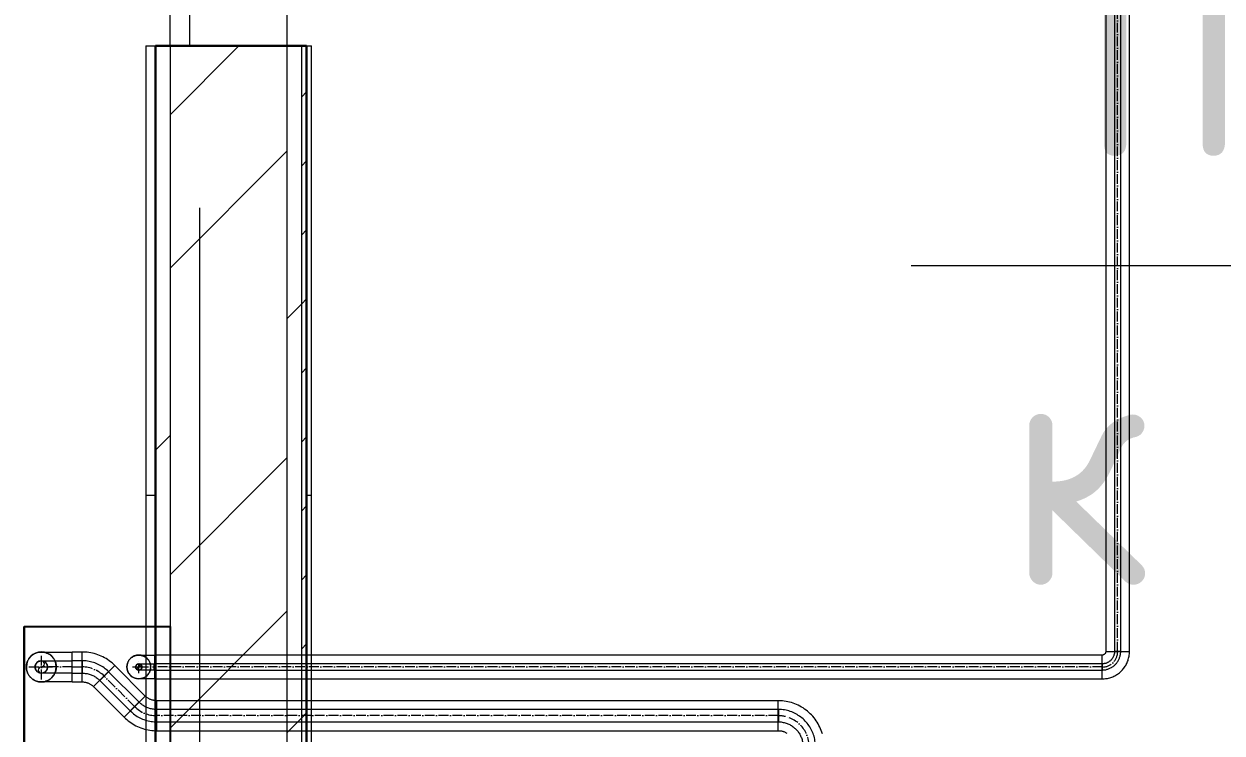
# Model space of a CAD drawing. Header units: millimetres. Extents: x -88595 to 880822, y -1054509 to -148035.
# Drawn here: x 178783 to 180012, y -273541 to -272814 of the extents above; entities that cross this region are included whole.
import ezdxf

# ---------------------------------------------------------------- set-up
doc = ezdxf.new("R2010")
doc.units = ezdxf.units.MM
for name, pattern in [('$0$ADSK_Осевая', [14, 10, -2, 0, -2]), ('$1$ADSK_Осевая', [14, 10, -2, 0, -2]), ('ADSK_Линия сетки', [25, 20, -2.5, 0, -2.5])]:
    doc.linetypes.add(name, pattern=pattern)
for name, color, linetype, lineweight in [('Аннотация', 7, 'Continuous', 20), ('Витраж', 7, 'Continuous', 9), ('Изоляция', 7, 'Continuous', 18), ('Оборудование', 7, 'Continuous', 18), ('Ограждение', 7, 'Continuous', 9), ('Оси', 7, 'Continuous', 9), ('Стены наружные', 7, 'Continuous', 18), ('Стены штриховка', 7, 'Continuous', 9), ('Трубопровод', 7, 'Continuous', 18), ('Трубопроводы', 7, 'Continuous', 18)]:
    doc.layers.add(name, color=color, linetype=linetype, lineweight=lineweight)
doc.layers.add('П4', color=1, linetype='Continuous')
doc.styles.add('$1$GOST Common', font='GOST_Common.ttf', dxfattribs={"width": 0.9, "height": 250})
pattern_1 = [(0, (215928.7, 665702.34), (0, 600), []), (90, (215928.7, 665702.34), (-600, 4e-14), [])]

# ---------------------------------------------------------------- blocks, each defined once
blk = doc.blocks.new('$0$ADSK_МедьПайка_Отвод-гнутая труба - Отвод _гнутая труба_-3260024-В_Координация_1 этаж ОВ3')
at = {"layer": 'Трубопроводы', "color": 134, "true_color": 0x00a6a6}
for p, q in [((-16459.6, 18290.6), (-16459.6, 18284.2)), ((-16459.6, 18284.2), (-16459.6, 18277.9))]:
    blk.add_line(p, q, dxfattribs=at)
at = {"layer": 'Трубопроводы', "color": 134, "true_color": 0x00a6a6, "flags": 128}
for points in [[(-16459.6, 18290.6), (-16458.3, 18290.6), (-16457.1, 18290.6), (-16455.8, 18290.6), (-16454.5, 18290.6), (-16453.3, 18290.6), (-16452.1, 18290.6), (-16450.8, 18290.6), (-16449.6, 18290.6), (-16448.4, 18290.6), (-16447.2, 18290.6), (-16446.1, 18290.6), (-16444.9, 18290.6), (-16443.8, 18290.6), (-16442.7, 18290.6), (-16441.7, 18290.6), (-16440.6, 18290.6), (-16439.6, 18290.6), (-16438.7, 18290.6), (-16437.7, 18290.6), (-16436.8, 18290.6), (-16436, 18290.6), (-16435.1, 18290.6), (-16434.3, 18290.6), (-16433.6, 18290.6), (-16432.9, 18290.6), (-16432.2, 18290.6), (-16431.6, 18290.6), (-16431, 18290.6), (-16430.5, 18290.6), (-16430, 18290.6), (-16429.6, 18290.6), (-16429.2, 18290.6), (-16428.8, 18290.6), (-16428.6, 18290.6), (-16428.3, 18290.6), (-16428.1, 18290.6), (-16428, 18290.6), (-16427.9, 18290.6), (-16427.9, 18290.6)], [(-16434.2, 18284.2), (-16434.2, 18284.5), (-16434.2, 18284.7), (-16434.2, 18285), (-16434.1, 18285.2), (-16434.1, 18285.5), (-16434, 18285.7), (-16434, 18286), (-16433.9, 18286.2), (-16433.8, 18286.5), (-16433.7, 18286.7), (-16433.6, 18286.9), (-16433.5, 18287.2), (-16433.4, 18287.4), (-16433.2, 18287.6), (-16433.1, 18287.8), (-16432.9, 18288), (-16432.8, 18288.2), (-16432.6, 18288.4), (-16432.5, 18288.6), (-16432.3, 18288.8), (-16432.1, 18289), (-16431.9, 18289.1), (-16431.7, 18289.3), (-16431.5, 18289.4), (-16431.3, 18289.6), (-16431.1, 18289.7), (-16430.8, 18289.8), (-16430.6, 18289.9), (-16430.4, 18290.1), (-16430.2, 18290.2), (-16429.9, 18290.2), (-16429.7, 18290.3), (-16429.4, 18290.4), (-16429.2, 18290.4), (-16428.9, 18290.5), (-16428.7, 18290.5), (-16428.4, 18290.6), (-16428.2, 18290.6), (-16427.9, 18290.6), (-16427.9, 18290.6)], [(-16427.9, 18290.6), (-16427.6, 18290.6), (-16427.3, 18290.6), (-16427.1, 18290.5), (-16426.8, 18290.5), (-16426.6, 18290.5), (-16426.3, 18290.4), (-16426.1, 18290.3), (-16425.9, 18290.3), (-16425.6, 18290.2), (-16425.4, 18290.1), (-16425.1, 18290), (-16424.9, 18289.9), (-16424.7, 18289.7), (-16424.5, 18289.6), (-16424.3, 18289.5), (-16424.1, 18289.3), (-16423.9, 18289.2), (-16423.7, 18289), (-16423.5, 18288.8), (-16423.3, 18288.7), (-16423.1, 18288.5), (-16423, 18288.3), (-16422.8, 18288.1), (-16422.6, 18287.9), (-16422.5, 18287.7), (-16422.4, 18287.4), (-16422.3, 18287.2), (-16422.1, 18287), (-16422, 18286.8), (-16421.9, 18286.5), (-16421.8, 18286.3), (-16421.8, 18286.1), (-16421.7, 18285.8), (-16421.6, 18285.6), (-16421.6, 18285.3), (-16421.6, 18285.1), (-16421.5, 18284.8), (-16421.5, 18284.6), (-16421.5, 18284.3), (-16421.5, 18284.2)], [(-16427.9, 18277.9), (-16427.9, 18277.9), (-16428, 18277.9), (-16428.1, 18277.9), (-16428.3, 18277.9), (-16428.5, 18277.9), (-16428.8, 18277.9), (-16429.1, 18277.9), (-16429.5, 18277.9), (-16429.9, 18277.9), (-16430.4, 18277.9), (-16430.9, 18277.9), (-16431.4, 18277.9), (-16432, 18277.9), (-16432.7, 18277.9), (-16433.4, 18277.9), (-16434.1, 18277.9), (-16434.9, 18277.9), (-16435.7, 18277.9), (-16436.6, 18277.9), (-16437.5, 18277.9), (-16438.4, 18277.9), (-16439.4, 18277.9), (-16440.4, 18277.9), (-16441.4, 18277.9), (-16442.4, 18277.9), (-16443.5, 18277.9), (-16444.6, 18277.9), (-16445.8, 18277.9), (-16446.9, 18277.9), (-16448.1, 18277.9), (-16449.3, 18277.9), (-16450.5, 18277.9), (-16451.7, 18277.9), (-16453, 18277.9), (-16454.2, 18277.9), (-16455.5, 18277.9), (-16456.7, 18277.9), (-16458, 18277.9), (-16459.3, 18277.9), (-16459.6, 18277.9)], [(-16427.9, 18277.9), (-16428.1, 18277.9), (-16428.4, 18277.9), (-16428.6, 18277.9), (-16428.9, 18278), (-16429.1, 18278), (-16429.4, 18278.1), (-16429.6, 18278.1), (-16429.8, 18278.2), (-16430.1, 18278.3), (-16430.3, 18278.4), (-16430.6, 18278.5), (-16430.8, 18278.6), (-16431, 18278.7), (-16431.2, 18278.9), (-16431.4, 18279), (-16431.6, 18279.1), (-16431.8, 18279.3), (-16432, 18279.5), (-16432.2, 18279.6), (-16432.4, 18279.8), (-16432.6, 18280), (-16432.7, 18280.2), (-16432.9, 18280.4), (-16433.1, 18280.6), (-16433.2, 18280.8), (-16433.3, 18281), (-16433.5, 18281.2), (-16433.6, 18281.5), (-16433.7, 18281.7), (-16433.8, 18281.9), (-16433.9, 18282.2), (-16433.9, 18282.4), (-16434, 18282.7), (-16434.1, 18282.9), (-16434.1, 18283.2), (-16434.1, 18283.4), (-16434.2, 18283.7), (-16434.2, 18283.9), (-16434.2, 18284.2), (-16434.2, 18284.2)], [(-16421.5, 18284.2), (-16421.5, 18284), (-16421.5, 18283.7), (-16421.5, 18283.5), (-16421.6, 18283.2), (-16421.6, 18283), (-16421.7, 18282.7), (-16421.7, 18282.5), (-16421.8, 18282.2), (-16421.9, 18282), (-16422, 18281.8), (-16422.1, 18281.5), (-16422.2, 18281.3), (-16422.3, 18281.1), (-16422.5, 18280.9), (-16422.6, 18280.6), (-16422.8, 18280.4), (-16422.9, 18280.2), (-16423.1, 18280), (-16423.2, 18279.9), (-16423.4, 18279.7), (-16423.6, 18279.5), (-16423.8, 18279.3), (-16424, 18279.2), (-16424.2, 18279), (-16424.4, 18278.9), (-16424.6, 18278.8), (-16424.9, 18278.6), (-16425.1, 18278.5), (-16425.3, 18278.4), (-16425.5, 18278.3), (-16425.8, 18278.2), (-16426, 18278.1), (-16426.3, 18278.1), (-16426.5, 18278), (-16426.8, 18278), (-16427, 18277.9), (-16427.3, 18277.9), (-16427.5, 18277.9), (-16427.8, 18277.9), (-16427.9, 18277.9)]]:
    blk.add_lwpolyline(points, dxfattribs=at)
at = {"layer": 'Трубопроводы', "color": 134, "true_color": 0x00a6a6}
for start, end in [(0, 180), (180, 0)]:
    blk.add_arc((-16427.9, 18284.2), 6.35, start, end, dxfattribs=at)
blk = doc.blocks.new('$0$ADSK_МедьПайка_Отвод-гнутая труба - Отвод _гнутая труба_-V38-В_Координация_1 этаж ОВ3')
at = {"layer": 'Трубопроводы', "color": 190, "true_color": 0x8000ff}
for p, q in [((3.2, 15.9), (-3.2, 15.9)), ((3.2, 15.9), (-3.2, 15.9)), ((-15.9, 3.2), (-15.9, -3.2)), ((-15.9, 3.2), (-15.9, -3.2))]:
    blk.add_line(p, q, dxfattribs=at)
at = {"layer": 'Трубопроводы', "color": 190, "true_color": 0x8000ff, "flags": 128}
for points in [[(-15.9, -3.2), (-15.1, -3.2), (-14.4, -3.1), (-13.6, -3), (-12.8, -2.9), (-12.1, -2.8), (-11.3, -2.6), (-10.6, -2.4), (-9.9, -2.2), (-9.2, -2), (-8.5, -1.7), (-7.8, -1.4), (-7.1, -1), (-6.4, -0.7), (-5.8, -0.3), (-5.1, 0.2), (-4.5, 0.6), (-3.9, 1.1), (-3.3, 1.6), (-2.8, 2.1), (-2.2, 2.6), (-1.7, 3.2), (-1.2, 3.7), (-0.7, 4.3), (-0.3, 4.9), (0.2, 5.6), (0.6, 6.2), (0.9, 6.9), (1.3, 7.6), (1.6, 8.3), (1.9, 9), (2.1, 9.7), (2.4, 10.4), (2.6, 11.1), (2.8, 11.9), (2.9, 12.6), (3, 13.4), (3.1, 14.1), (3.2, 14.9), (3.2, 15.7), (3.2, 15.9)], [(-3.2, 15.9), (-3.2, 15.4), (-3.2, 14.9), (-3.3, 14.4), (-3.3, 13.9), (-3.4, 13.4), (-3.5, 12.9), (-3.7, 12.4), (-3.8, 11.9), (-4, 11.4), (-4.2, 10.9), (-4.4, 10.5), (-4.6, 10), (-4.9, 9.6), (-5.1, 9.1), (-5.4, 8.7), (-5.7, 8.3), (-6, 7.9), (-6.3, 7.5), (-6.7, 7.1), (-7, 6.8), (-7.4, 6.4), (-7.8, 6.1), (-8.2, 5.8), (-8.6, 5.5), (-9, 5.2), (-9.4, 4.9), (-9.9, 4.7), (-10.3, 4.4), (-10.8, 4.2), (-11.3, 4), (-11.8, 3.9), (-12.2, 3.7), (-12.7, 3.6), (-13.2, 3.5), (-13.7, 3.4), (-14.2, 3.3), (-14.7, 3.2), (-15.2, 3.2), (-15.7, 3.2), (-15.9, 3.2)]]:
    blk.add_lwpolyline(points, dxfattribs=at)
blk = doc.blocks.new('$0$ADSK_МедьПайка_Отвод-гнутая труба - Отвод _гнутая труба_-3264726-В_Координация_1 этаж ОВ3')
at = {"layer": 'Трубопроводы', "color": 134, "true_color": 0x00a6a6}
for p, q in [((13.8, 4.8), (4.8, 13.8)), ((13.8, 4.8), (4.8, 13.8)), ((-13.2, 6.3), (-13.2, -6.4)), ((-13.2, 6.3), (-13.2, -6.4))]:
    blk.add_line(p, q, dxfattribs=at)
at = {"layer": 'Трубопроводы', "color": 134, "true_color": 0x00a6a6, "flags": 128}
for points in [[(4.8, 13.8), (4.1, 13.1), (3.3, 12.4), (2.5, 11.8), (1.7, 11.2), (0.9, 10.6), (0, 10), (-0.9, 9.5), (-1.8, 9.1), (-2.7, 8.6), (-3.6, 8.2), (-4.6, 7.9), (-5.5, 7.5), (-6.5, 7.2), (-7.5, 7), (-8.5, 6.8), (-9.5, 6.6), (-10.5, 6.5), (-11.5, 6.4), (-12.5, 6.4), (-13.2, 6.3)], [(-13.2, -6.4), (-11.6, -6.3), (-10.1, -6.2), (-8.6, -6.1), (-7.1, -5.9), (-5.6, -5.6), (-4.1, -5.3), (-2.6, -4.9), (-1.2, -4.4), (0.3, -3.9), (1.7, -3.3), (3.1, -2.7), (4.4, -2), (5.8, -1.3), (7.1, -0.5), (8.4, 0.3), (9.6, 1.2), (10.8, 2.1), (12, 3.1), (13.1, 4.1), (13.8, 4.8)]]:
    blk.add_lwpolyline(points, dxfattribs=at)
blk = doc.blocks.new('$0$ADSK_МедьПайка_Отвод-гнутая труба - Отвод _гнутая труба_-V36-В_Координация_1 этаж ОВ3')
at = {"layer": 'Трубопроводы', "color": 134, "true_color": 0x00a6a6}
for p, q in [((6.3, 31.7), (-6.4, 31.7)), ((6.3, 31.7), (-6.4, 31.7)), ((-31.8, 6.3), (-31.8, -6.4)), ((-31.8, 6.3), (-31.8, -6.4))]:
    blk.add_line(p, q, dxfattribs=at)
at = {"layer": 'Трубопроводы', "color": 134, "true_color": 0x00a6a6, "flags": 128}
for points in [[(-31.8, -6.4), (-30.2, -6.3), (-28.7, -6.2), (-27.2, -6.1), (-25.7, -5.9), (-24.2, -5.6), (-22.7, -5.3), (-21.2, -4.9), (-19.8, -4.4), (-18.3, -3.9), (-16.9, -3.3), (-15.5, -2.7), (-14.2, -2), (-12.8, -1.3), (-11.5, -0.5), (-10.2, 0.3), (-9, 1.2), (-7.8, 2.1), (-6.6, 3.1), (-5.5, 4.1), (-4.4, 5.2), (-3.4, 6.3), (-2.4, 7.5), (-1.4, 8.7), (-0.5, 9.9), (0.3, 11.2), (1.1, 12.5), (1.9, 13.8), (2.5, 15.2), (3.2, 16.5), (3.8, 17.9), (4.3, 19.4), (4.8, 20.8), (5.2, 22.3), (5.5, 23.8), (5.8, 25.3), (6, 26.8), (6.2, 28.3), (6.3, 29.8), (6.3, 31.3), (6.3, 31.7)], [(-6.4, 31.7), (-6.4, 30.7), (-6.4, 29.7), (-6.5, 28.7), (-6.7, 27.7), (-6.9, 26.7), (-7.1, 25.7), (-7.3, 24.7), (-7.6, 23.8), (-8, 22.8), (-8.4, 21.9), (-8.8, 20.9), (-9.2, 20), (-9.7, 19.1), (-10.2, 18.3), (-10.8, 17.4), (-11.4, 16.6), (-12, 15.8), (-12.7, 15), (-13.3, 14.3), (-14.1, 13.5), (-14.8, 12.8), (-15.6, 12.2), (-16.4, 11.5), (-17.2, 10.9), (-18, 10.4), (-18.9, 9.8), (-19.8, 9.3), (-20.7, 8.9), (-21.6, 8.5), (-22.5, 8.1), (-23.5, 7.7), (-24.5, 7.4), (-25.4, 7.1), (-26.4, 6.9), (-27.4, 6.7), (-28.4, 6.6), (-29.4, 6.5), (-30.5, 6.4), (-31.5, 6.4), (-31.8, 6.3)]]:
    blk.add_lwpolyline(points, dxfattribs=at)
blk = doc.blocks.new('$0$ADSK_Аннотация_Текст_сВыноской - Текст с выноской-3260329-В_Координация_1 этаж ОВ3')
at = {"layer": 'Аннотация'}
blk.add_line((-6, 0), (6, 0), dxfattribs=at)
blk = doc.blocks.new('$0$ADSK_МедьПайка_Отвод-гнутая труба - Отвод _гнутая труба_-V47-В_Координация_1 этаж ОВ3')
at = {"layer": 'Трубопроводы', "color": 190, "true_color": 0x8000ff}
for p, q in [((-880, -10402.2), (-882.2, -10400)), ((-877.7, -10404.5), (-880, -10402.2))]:
    blk.add_line(p, q, dxfattribs=at)
at = {"layer": 'Трубопроводы', "color": 190, "true_color": 0x8000ff, "flags": 128}
for points in [[(-893.5, -10411.2), (-893.5, -10411.2), (-893.4, -10411.2), (-893.4, -10411.1), (-893.3, -10411.1), (-893.2, -10411), (-893.1, -10410.9), (-893, -10410.8), (-892.9, -10410.6), (-892.7, -10410.5), (-892.6, -10410.3), (-892.4, -10410.1), (-892.2, -10409.9), (-892, -10409.7), (-891.7, -10409.5), (-891.5, -10409.3), (-891.2, -10409), (-891, -10408.7), (-890.7, -10408.4), (-890.4, -10408.1), (-890.1, -10407.8), (-889.7, -10407.5), (-889.4, -10407.1), (-889, -10406.8), (-888.7, -10406.4), (-888.3, -10406.1), (-887.9, -10405.7), (-887.5, -10405.3), (-887.1, -10404.9), (-886.7, -10404.5), (-886.3, -10404.1), (-885.9, -10403.6), (-885.5, -10403.2), (-885, -10402.8), (-884.6, -10402.3), (-884.1, -10401.9), (-883.7, -10401.5), (-883.3, -10401), (-882.8, -10400.6), (-882.4, -10400.1), (-882.2, -10400)], [(-877.7, -10404.5), (-878.2, -10404.9), (-878.6, -10405.4), (-879.1, -10405.8), (-879.5, -10406.3), (-880, -10406.7), (-880.4, -10407.1), (-880.8, -10407.6), (-881.3, -10408), (-881.7, -10408.4), (-882.1, -10408.9), (-882.5, -10409.3), (-882.9, -10409.7), (-883.3, -10410.1), (-883.7, -10410.4), (-884.1, -10410.8), (-884.5, -10411.2), (-884.8, -10411.5), (-885.1, -10411.9), (-885.5, -10412.2), (-885.8, -10412.5), (-886.1, -10412.8), (-886.4, -10413.1), (-886.7, -10413.4), (-886.9, -10413.7), (-887.2, -10413.9), (-887.4, -10414.2), (-887.6, -10414.4), (-887.9, -10414.6), (-888, -10414.8), (-888.2, -10414.9), (-888.4, -10415.1), (-888.5, -10415.2), (-888.6, -10415.4), (-888.7, -10415.5), (-888.8, -10415.5), (-888.9, -10415.6), (-888.9, -10415.7), (-889, -10415.7), (-889, -10415.7)], [(-893.5, -10415.7), (-893.6, -10415.6), (-893.6, -10415.5), (-893.7, -10415.4), (-893.8, -10415.3), (-893.9, -10415.2), (-893.9, -10415.1), (-894, -10415), (-894.1, -10414.9), (-894.1, -10414.8), (-894.2, -10414.7), (-894.2, -10414.5), (-894.2, -10414.4), (-894.3, -10414.3), (-894.3, -10414.2), (-894.3, -10414), (-894.4, -10413.9), (-894.4, -10413.8), (-894.4, -10413.7), (-894.4, -10413.5), (-894.4, -10413.4), (-894.4, -10413.3), (-894.4, -10413.2), (-894.4, -10413), (-894.3, -10412.9), (-894.3, -10412.8), (-894.3, -10412.7), (-894.3, -10412.5), (-894.2, -10412.4), (-894.2, -10412.3), (-894.1, -10412.2), (-894.1, -10412.1), (-894, -10412), (-893.9, -10411.8), (-893.9, -10411.7), (-893.8, -10411.6), (-893.7, -10411.5), (-893.7, -10411.4), (-893.6, -10411.3), (-893.5, -10411.2), (-893.5, -10411.2)], [(-893.5, -10411.2), (-893.4, -10411.1), (-893.3, -10411), (-893.2, -10411), (-893.1, -10410.9), (-893, -10410.8), (-892.9, -10410.7), (-892.8, -10410.7), (-892.6, -10410.6), (-892.5, -10410.6), (-892.4, -10410.5), (-892.3, -10410.5), (-892.2, -10410.4), (-892, -10410.4), (-891.9, -10410.4), (-891.8, -10410.3), (-891.7, -10410.3), (-891.6, -10410.3), (-891.4, -10410.3), (-891.3, -10410.3), (-891.2, -10410.3), (-891, -10410.3), (-890.9, -10410.3), (-890.8, -10410.3), (-890.7, -10410.3), (-890.5, -10410.4), (-890.4, -10410.4), (-890.3, -10410.4), (-890.2, -10410.5), (-890.1, -10410.5), (-889.9, -10410.6), (-889.8, -10410.6), (-889.7, -10410.7), (-889.6, -10410.7), (-889.5, -10410.8), (-889.4, -10410.9), (-889.3, -10410.9), (-889.2, -10411), (-889.1, -10411.1), (-889, -10411.2), (-889, -10411.2)], [(-889, -10415.7), (-889.1, -10415.8), (-889.2, -10415.9), (-889.3, -10416), (-889.4, -10416), (-889.5, -10416.1), (-889.6, -10416.2), (-889.7, -10416.2), (-889.8, -10416.3), (-889.9, -10416.4), (-890, -10416.4), (-890.1, -10416.4), (-890.3, -10416.5), (-890.4, -10416.5), (-890.5, -10416.6), (-890.6, -10416.6), (-890.8, -10416.6), (-890.9, -10416.6), (-891, -10416.6), (-891.1, -10416.6), (-891.3, -10416.6), (-891.4, -10416.6), (-891.5, -10416.6), (-891.6, -10416.6), (-891.8, -10416.6), (-891.9, -10416.6), (-892, -10416.5), (-892.1, -10416.5), (-892.3, -10416.5), (-892.4, -10416.4), (-892.5, -10416.4), (-892.6, -10416.3), (-892.7, -10416.3), (-892.8, -10416.2), (-892.9, -10416.1), (-893, -10416.1), (-893.2, -10416), (-893.2, -10415.9), (-893.3, -10415.8), (-893.4, -10415.7), (-893.5, -10415.7)], [(-889, -10411.2), (-888.9, -10411.3), (-888.8, -10411.4), (-888.7, -10411.5), (-888.6, -10411.6), (-888.6, -10411.7), (-888.5, -10411.8), (-888.4, -10411.9), (-888.4, -10412), (-888.3, -10412.2), (-888.3, -10412.3), (-888.2, -10412.4), (-888.2, -10412.5), (-888.2, -10412.6), (-888.1, -10412.8), (-888.1, -10412.9), (-888.1, -10413), (-888.1, -10413.1), (-888, -10413.3), (-888, -10413.4), (-888, -10413.5), (-888, -10413.6), (-888.1, -10413.8), (-888.1, -10413.9), (-888.1, -10414), (-888.1, -10414.1), (-888.1, -10414.3), (-888.2, -10414.4), (-888.2, -10414.5), (-888.3, -10414.6), (-888.3, -10414.7), (-888.4, -10414.9), (-888.4, -10415), (-888.5, -10415.1), (-888.6, -10415.2), (-888.6, -10415.3), (-888.7, -10415.4), (-888.8, -10415.5), (-888.9, -10415.6), (-888.9, -10415.7), (-889, -10415.7)]]:
    blk.add_lwpolyline(points, dxfattribs=at)
at = {"layer": 'Трубопроводы', "color": 190, "true_color": 0x8000ff}
for start, end in [(45, 225), (225, 45)]:
    blk.add_arc((-891.2, -10413.5), 3.17, start, end, dxfattribs=at)
blk = doc.blocks.new('1 этаж')
at = {"layer": 'Ограждение'}
h = blk.add_hatch(dxfattribs=at)
h.set_pattern_fill('FP_25', color=256, style=0, pattern_type=2)
h.set_pattern_definition(pattern_1)
h.paths.add_polyline_path([(215047.7, 654272.6), (215047.7, 655477.6), (215037.7, 655477.6), (215037.7, 654282.6)])
h = blk.add_hatch(dxfattribs=at)
h.set_pattern_fill('FP_26', color=256, style=0, pattern_type=2)
h.set_pattern_definition(pattern_1)
h.paths.add_polyline_path([(215202.7, 654277.6), (215207.7, 654282.6), (215207.7, 655477.6), (215202.7, 655477.6), (215202.7, 654580.8)])
at = {"layer": 'Витраж', "lineweight": 18, "extrusion": (0, 0, -1)}
for p, q in [((215082.7, 655527.6), (215082.7, 655477.6)), ((215182.7, 655477.6), (215182.7, 655527.6)), ((215082.7, 655477.6), (215182.7, 655477.6))]:
    blk.add_line(p, q, dxfattribs=at)
at = {"layer": 'Ограждение'}
for p, q in [((215037.7, 655477.6), (215047.7, 655477.6)), ((215037.7, 655477.6), (215037.7, 654282.6)), ((215202.7, 655477.6), (215207.7, 655477.6)), ((215207.7, 654282.6), (215207.7, 655477.6))]:
    blk.add_line(p, q, dxfattribs=at)
at = {"layer": 'Оси', "linetype": 'ADSK_Линия сетки', "ltscale": 100}
blk.add_line((215092.7, 697813.2), (215092.7, 631836.5), dxfattribs=at)
at = {"layer": 'Стены наружные'}
blk.add_line((215062.7, 655477.6), (215062.7, 659077.6), dxfattribs=at)
at = {"layer": 'Стены наружные', "lineweight": 30}
for p, q in [((215202.7, 655477.6), (215047.7, 655477.6)), ((215047.7, 655477.6), (215047.7, 654272.6)), ((215202.7, 654277.6), (215202.7, 655477.6))]:
    blk.add_line(p, q, dxfattribs=at)
at = {"layer": 'Стены наружные', "linetype": 'Continuous', "lineweight": 9}
for p, q in [((215062.7, 655407.1), (215133.2, 655477.6)), ((215197.7, 655425.4), (215202.7, 655430.4)), ((215062.7, 655249.9), (215182.7, 655369.9)), ((215197.7, 655354.7), (215202.7, 655359.7)), ((215197.7, 655284), (215202.7, 655289)), ((215197.7, 655213.3), (215202.7, 655218.3)), ((215182.7, 655198.3), (215197.7, 655213.3)), ((215197.7, 655142.6), (215202.7, 655147.6)), ((215047.7, 655063.3), (215062.7, 655078.3)), ((215197.7, 655071.9), (215202.7, 655076.9)), ((215062.7, 654935.6), (215182.7, 655055.6)), ((215197.7, 655001.2), (215202.7, 655006.2)), ((215197.7, 654930.4), (215202.7, 654935.4)), ((215062.7, 654778.5), (215182.7, 654898.5)), ((215197.7, 654859.7), (215202.7, 654864.7)), ((215182.7, 654774), (215197.7, 654789)), ((215197.7, 654789), (215202.7, 654794))]:
    blk.add_line(p, q, dxfattribs=at)
at = {"layer": 'Стены штриховка'}
for p, q in [((215062.7, 655477.6), (215062.7, 654257.6)), ((215182.7, 654272.6), (215182.7, 655477.6)), ((215197.7, 654272.6), (215197.7, 655477.6))]:
    blk.add_line(p, q, dxfattribs=at)

msp = doc.modelspace()

# ---------------------------------------------------------------- linework, layer by layer
at = {"layer": 'Изоляция', "color": 190, "true_color": 0x8000ff}
for p, q in [((179893, -268309.5), (179893, -273457.6)), ((179917.3, -273457.6), (179917.3, -268309.5)), ((179889.3, -273461.3), (178917, -273461.3)), ((178917, -273461.3), (178917, -273485.6)), ((179889.3, -273485.6), (179889.3, -273461.3)), ((179893, -273457.6), (179917.3, -273457.6)), ((178917, -273485.6), (179889.3, -273485.6))]:
    msp.add_line(p, q, dxfattribs=at)
at = {"layer": 'Изоляция', "color": 134, "true_color": 0x00a6a6}
for p, q in [((178832.8, -273488.8), (178832.8, -273458.1)), ((178843, -273458.1), (178832.8, -273458.1)), ((178843, -273488.8), (178843, -273458.1)), ((178876.3, -273471.9), (178854.6, -273493.6)), ((178907.6, -273503.2), (178876.3, -273471.9)), ((178832.8, -273488.8), (178843, -273488.8)), ((178854.6, -273493.6), (178885.9, -273524.9)), ((178907.6, -273503.2), (178885.9, -273524.9)), ((179557, -273508), (178919.2, -273508)), ((178919.2, -273508), (178919.2, -273538.7)), ((179557, -273538.7), (179557, -273508)), ((178919.2, -273538.7), (179557, -273538.7))]:
    msp.add_line(p, q, dxfattribs=at)
at = {"layer": 'Изоляция', "color": 134, "true_color": 0x00a6a6, "flags": 128}
for points in [[(178785.7, -273473.4), (178785.7, -273472.8), (178785.8, -273472.2), (178785.8, -273471.6), (178785.9, -273471), (178786, -273470.4), (178786.2, -273469.8), (178786.3, -273469.2), (178786.5, -273468.6), (178786.7, -273468), (178786.9, -273467.5), (178787.2, -273466.9), (178787.5, -273466.4), (178787.8, -273465.8), (178788.1, -273465.3), (178788.4, -273464.8), (178788.8, -273464.3), (178789.1, -273463.8), (178789.5, -273463.3), (178790, -273462.9), (178790.4, -273462.4), (178790.8, -273462), (178791.3, -273461.6), (178791.8, -273461.2), (178792.3, -273460.9), (178792.8, -273460.5), (178793.3, -273460.2), (178793.8, -273459.9), (178794.4, -273459.6), (178794.9, -273459.4), (178795.5, -273459.1), (178796.1, -273458.9), (178796.7, -273458.7), (178797.3, -273458.6), (178797.9, -273458.4), (178798.5, -273458.3), (178799.1, -273458.2), (178799.7, -273458.2), (178800.3, -273458.1), (178800.9, -273458.1), (178801.1, -273458.1)], [(178801.1, -273458.1), (178801.1, -273458.1), (178801.2, -273458.1), (178801.3, -273458.1), (178801.5, -273458.1), (178801.7, -273458.1), (178802, -273458.1), (178802.3, -273458.1), (178802.7, -273458.1), (178803.1, -273458.1), (178803.6, -273458.1), (178804.1, -273458.1), (178804.7, -273458.1), (178805.3, -273458.1), (178805.9, -273458.1), (178806.6, -273458.1), (178807.4, -273458.1), (178808.1, -273458.1), (178809, -273458.1), (178809.8, -273458.1), (178810.7, -273458.1), (178811.6, -273458.1), (178812.6, -273458.1), (178813.6, -273458.1), (178814.6, -273458.1), (178815.7, -273458.1), (178816.8, -273458.1), (178817.9, -273458.1), (178819, -273458.1), (178820.1, -273458.1), (178821.3, -273458.1), (178822.5, -273458.1), (178823.7, -273458.1), (178824.9, -273458.1), (178826.2, -273458.1), (178827.4, -273458.1), (178828.7, -273458.1), (178829.9, -273458.1), (178831.2, -273458.1), (178832.5, -273458.1), (178832.8, -273458.1)], [(178801.1, -273458.1), (178801.7, -273458.1), (178802.3, -273458.1), (178802.9, -273458.2), (178803.5, -273458.3), (178804.1, -273458.4), (178804.7, -273458.5), (178805.3, -273458.7), (178805.9, -273458.9), (178806.5, -273459.1), (178807.1, -273459.3), (178807.6, -273459.6), (178808.2, -273459.8), (178808.7, -273460.1), (178809.2, -273460.4), (178809.7, -273460.8), (178810.2, -273461.1), (178810.7, -273461.5), (178811.2, -273461.9), (178811.7, -273462.3), (178812.1, -273462.7), (178812.5, -273463.2), (178812.9, -273463.7), (178813.3, -273464.1), (178813.7, -273464.6), (178814, -273465.1), (178814.3, -273465.7), (178814.6, -273466.2), (178814.9, -273466.8), (178815.2, -273467.3), (178815.4, -273467.9), (178815.6, -273468.5), (178815.8, -273469), (178815.9, -273469.6), (178816.1, -273470.2), (178816.2, -273470.8), (178816.3, -273471.4), (178816.4, -273472), (178816.4, -273472.7), (178816.4, -273473.3), (178816.4, -273473.4)], [(178876.3, -273471.9), (178875, -273470.6), (178873.6, -273469.3), (178872.1, -273468.1), (178870.6, -273467), (178869.1, -273465.9), (178867.5, -273464.9), (178865.8, -273464), (178864.2, -273463.1), (178862.5, -273462.3), (178860.8, -273461.5), (178859, -273460.9), (178857.2, -273460.3), (178855.4, -273459.7), (178853.6, -273459.3), (178851.7, -273458.9), (178849.9, -273458.6), (178848, -273458.4), (178846.1, -273458.2), (178844.2, -273458.1), (178843, -273458.1)], [(178801.1, -273488.8), (178800.5, -273488.8), (178799.9, -273488.7), (178799.2, -273488.7), (178798.6, -273488.6), (178798, -273488.5), (178797.4, -273488.4), (178796.8, -273488.2), (178796.2, -273488), (178795.7, -273487.8), (178795.1, -273487.6), (178794.5, -273487.3), (178794, -273487.1), (178793.5, -273486.8), (178792.9, -273486.4), (178792.4, -273486.1), (178791.9, -273485.8), (178791.4, -273485.4), (178791, -273485), (178790.5, -273484.6), (178790.1, -273484.1), (178789.6, -273483.7), (178789.2, -273483.2), (178788.9, -273482.7), (178788.5, -273482.2), (178788.2, -273481.7), (178787.8, -273481.2), (178787.5, -273480.7), (178787.3, -273480.1), (178787, -273479.6), (178786.8, -273479), (178786.6, -273478.4), (178786.4, -273477.8), (178786.2, -273477.3), (178786.1, -273476.7), (178786, -273476.1), (178785.9, -273475.4), (178785.8, -273474.8), (178785.7, -273474.2), (178785.7, -273473.6), (178785.7, -273473.4)], [(178816.4, -273473.4), (178816.4, -273474.1), (178816.4, -273474.7), (178816.3, -273475.3), (178816.2, -273475.9), (178816.1, -273476.5), (178816, -273477.1), (178815.8, -273477.7), (178815.6, -273478.3), (178815.4, -273478.8), (178815.2, -273479.4), (178815, -273480), (178814.7, -273480.5), (178814.4, -273481.1), (178814.1, -273481.6), (178813.7, -273482.1), (178813.4, -273482.6), (178813, -273483.1), (178812.6, -273483.6), (178812.2, -273484), (178811.8, -273484.5), (178811.3, -273484.9), (178810.9, -273485.3), (178810.4, -273485.7), (178809.9, -273486), (178809.4, -273486.4), (178808.8, -273486.7), (178808.3, -273487), (178807.8, -273487.3), (178807.2, -273487.5), (178806.6, -273487.7), (178806.1, -273488), (178805.5, -273488.1), (178804.9, -273488.3), (178804.3, -273488.5), (178803.7, -273488.6), (178803.1, -273488.7), (178802.5, -273488.7), (178801.9, -273488.8), (178801.2, -273488.8), (178801.1, -273488.8)], [(178832.8, -273488.8), (178831.6, -273488.8), (178830.3, -273488.8), (178829, -273488.8), (178827.8, -273488.8), (178826.5, -273488.8), (178825.3, -273488.8), (178824.1, -273488.8), (178822.8, -273488.8), (178821.6, -273488.8), (178820.5, -273488.8), (178819.3, -273488.8), (178818.2, -273488.8), (178817.1, -273488.8), (178816, -273488.8), (178814.9, -273488.8), (178813.9, -273488.8), (178812.9, -273488.8), (178811.9, -273488.8), (178811, -273488.8), (178810.1, -273488.8), (178809.2, -273488.8), (178808.4, -273488.8), (178807.6, -273488.8), (178806.8, -273488.8), (178806.1, -273488.8), (178805.4, -273488.8), (178804.8, -273488.8), (178804.3, -273488.8), (178803.7, -273488.8), (178803.2, -273488.8), (178802.8, -273488.8), (178802.4, -273488.8), (178802.1, -273488.8), (178801.8, -273488.8), (178801.5, -273488.8), (178801.3, -273488.8), (178801.2, -273488.8), (178801.1, -273488.8), (178801.1, -273488.8)], [(178843, -273488.8), (178843.7, -273488.8), (178844.4, -273488.8), (178845, -273488.9), (178845.7, -273489), (178846.3, -273489.1), (178846.9, -273489.3), (178847.6, -273489.4), (178848.2, -273489.6), (178848.8, -273489.8), (178849.4, -273490.1), (178850, -273490.4), (178850.6, -273490.6), (178851.2, -273491), (178851.8, -273491.3), (178852.3, -273491.7), (178852.8, -273492), (178853.4, -273492.4), (178853.9, -273492.9), (178854.3, -273493.3), (178854.6, -273493.6)], [(178919.2, -273508), (178918.6, -273508), (178917.9, -273507.9), (178917.3, -273507.9), (178916.6, -273507.8), (178916, -273507.6), (178915.3, -273507.5), (178914.7, -273507.3), (178914.1, -273507.1), (178913.4, -273506.9), (178912.8, -273506.7), (178912.2, -273506.4), (178911.7, -273506.1), (178911.1, -273505.8), (178910.5, -273505.5), (178910, -273505.1), (178909.4, -273504.7), (178908.9, -273504.3), (178908.4, -273503.9), (178907.9, -273503.5), (178907.6, -273503.2)], [(179602.3, -273542.1), (179601.8, -273540.3), (179601.1, -273538.5), (179600.4, -273536.7), (179599.7, -273535), (179598.8, -273533.3), (179597.9, -273531.7), (179596.9, -273530.1), (179595.9, -273528.5), (179594.8, -273526.9), (179593.7, -273525.5), (179592.5, -273524), (179591.2, -273522.6), (179589.9, -273521.3), (179588.5, -273520), (179587.1, -273518.8), (179585.6, -273517.6), (179584.1, -273516.5), (179582.5, -273515.4), (179580.9, -273514.5), (179579.2, -273513.5), (179577.6, -273512.7), (179575.9, -273511.9), (179574.1, -273511.2), (179572.3, -273510.5), (179570.5, -273509.9), (179568.7, -273509.4), (179566.9, -273509), (179565, -273508.7), (179563.2, -273508.4), (179561.3, -273508.2), (179559.4, -273508), (179557.5, -273508), (179557, -273508)], [(178885.9, -273524.9), (178887.3, -273526.2), (178888.7, -273527.4), (178890.1, -273528.6), (178891.7, -273529.8), (178893.2, -273530.8), (178894.8, -273531.8), (178896.4, -273532.8), (178898.1, -273533.7), (178899.8, -273534.5), (178901.5, -273535.2), (178903.3, -273535.9), (178905.1, -273536.5), (178906.9, -273537), (178908.7, -273537.5), (178910.5, -273537.9), (178912.4, -273538.2), (178914.3, -273538.4), (178916.1, -273538.6), (178918, -273538.7), (178919.2, -273538.7)], [(179557, -273538.7), (179557.7, -273538.7), (179558.4, -273538.7), (179559, -273538.8), (179559.7, -273538.9), (179560.3, -273539), (179560.9, -273539.1), (179561.6, -273539.3), (179562.2, -273539.5), (179562.8, -273539.7), (179563.4, -273540), (179564, -273540.2), (179564.6, -273540.5), (179565.2, -273540.8), (179565.8, -273541.2)]]:
    msp.add_lwpolyline(points, dxfattribs=at)
at = {"layer": 'Изоляция', "color": 190, "true_color": 0x8000ff, "flags": 128}
for points in [[(178888.9, -273473.4), (178888.9, -273473), (178888.9, -273472.5), (178889, -273472), (178889.1, -273471.5), (178889.1, -273471), (178889.3, -273470.5), (178889.4, -273470.1), (178889.5, -273469.6), (178889.7, -273469.2), (178889.9, -273468.7), (178890.1, -273468.3), (178890.3, -273467.8), (178890.5, -273467.4), (178890.8, -273467), (178891, -273466.6), (178891.3, -273466.2), (178891.6, -273465.8), (178891.9, -273465.4), (178892.3, -273465.1), (178892.6, -273464.7), (178893, -273464.4), (178893.3, -273464.1), (178893.7, -273463.8), (178894.1, -273463.5), (178894.5, -273463.2), (178894.9, -273462.9), (178895.3, -273462.7), (178895.8, -273462.5), (178896.2, -273462.3), (178896.7, -273462.1), (178897.1, -273461.9), (178897.6, -273461.8), (178898.1, -273461.6), (178898.5, -273461.5), (178899, -273461.4), (178899.5, -273461.4), (178900, -273461.3), (178900.5, -273461.3), (178900.9, -273461.3), (178901.1, -273461.3)], [(178901.1, -273461.3), (178901.6, -273461.3), (178902.1, -273461.3), (178902.5, -273461.4), (178903, -273461.4), (178903.5, -273461.5), (178904, -273461.6), (178904.4, -273461.7), (178904.9, -273461.9), (178905.4, -273462), (178905.8, -273462.2), (178906.3, -273462.4), (178906.7, -273462.6), (178907.1, -273462.9), (178907.5, -273463.1), (178908, -273463.4), (178908.3, -273463.7), (178908.7, -273464), (178909.1, -273464.3), (178909.5, -273464.6), (178909.8, -273465), (178910.1, -273465.3), (178910.5, -273465.7), (178910.8, -273466.1), (178911.1, -273466.5), (178911.3, -273466.9), (178911.6, -273467.3), (178911.8, -273467.7), (178912, -273468.1), (178912.2, -273468.6), (178912.4, -273469), (178912.6, -273469.5), (178912.7, -273470), (178912.9, -273470.4), (178913, -273470.9), (178913.1, -273471.4), (178913.1, -273471.9), (178913.2, -273472.3), (178913.2, -273472.8), (178913.3, -273473.3), (178913.3, -273473.4)], [(178901.1, -273461.3), (178901.1, -273461.3), (178901.1, -273461.3), (178901.2, -273461.3), (178901.3, -273461.3), (178901.4, -273461.3), (178901.5, -273461.3), (178901.7, -273461.3), (178901.9, -273461.3), (178902.1, -273461.3), (178902.3, -273461.3), (178902.6, -273461.3), (178902.9, -273461.3), (178903.2, -273461.3), (178903.5, -273461.3), (178903.9, -273461.3), (178904.2, -273461.3), (178904.6, -273461.3), (178905, -273461.3), (178905.4, -273461.3), (178905.9, -273461.3), (178906.4, -273461.3), (178906.8, -273461.3), (178907.3, -273461.3), (178907.8, -273461.3), (178908.4, -273461.3), (178908.9, -273461.3), (178909.5, -273461.3), (178910, -273461.3), (178910.6, -273461.3), (178911.2, -273461.3), (178911.8, -273461.3), (178912.4, -273461.3), (178913, -273461.3), (178913.6, -273461.3), (178914.3, -273461.3), (178914.9, -273461.3), (178915.5, -273461.3), (178916.1, -273461.3), (178916.8, -273461.3), (178917, -273461.3)], [(179889.3, -273485.6), (179890.4, -273485.6), (179891.5, -273485.5), (179892.6, -273485.4), (179893.7, -273485.3), (179894.8, -273485.1), (179895.9, -273484.8), (179897, -273484.5), (179898.1, -273484.2), (179899.1, -273483.8), (179900.2, -273483.4), (179901.2, -273482.9), (179902.2, -273482.4), (179903.2, -273481.9), (179904.2, -273481.3), (179905.1, -273480.7), (179906, -273480.1), (179906.9, -273479.4), (179907.7, -273478.7), (179908.6, -273477.9), (179909.4, -273477.1), (179910.1, -273476.3), (179910.9, -273475.4), (179911.6, -273474.6), (179912.2, -273473.7), (179912.9, -273472.7), (179913.4, -273471.8), (179914, -273470.8), (179914.5, -273469.8), (179915, -273468.8), (179915.4, -273467.7), (179915.8, -273466.7), (179916.1, -273465.6), (179916.4, -273464.5), (179916.7, -273463.4), (179916.9, -273462.3), (179917.1, -273461.2), (179917.2, -273460.1), (179917.3, -273459), (179917.3, -273457.9), (179917.3, -273457.6)], [(179893, -273457.6), (179893, -273457.7), (179892.9, -273457.9), (179892.9, -273458), (179892.9, -273458.2), (179892.9, -273458.3), (179892.8, -273458.4), (179892.8, -273458.6), (179892.8, -273458.7), (179892.7, -273458.9), (179892.7, -273459), (179892.6, -273459.1), (179892.5, -273459.3), (179892.5, -273459.4), (179892.4, -273459.5), (179892.3, -273459.7), (179892.2, -273459.8), (179892.1, -273459.9), (179892, -273460), (179891.9, -273460.1), (179891.8, -273460.2), (179891.7, -273460.3), (179891.6, -273460.4), (179891.5, -273460.5), (179891.4, -273460.6), (179891.3, -273460.7), (179891.1, -273460.8), (179891, -273460.8), (179890.9, -273460.9), (179890.7, -273461), (179890.6, -273461), (179890.5, -273461.1), (179890.3, -273461.1), (179890.2, -273461.2), (179890, -273461.2), (179889.9, -273461.2), (179889.7, -273461.2), (179889.6, -273461.3), (179889.4, -273461.3), (179889.3, -273461.3), (179889.3, -273461.3)], [(178901.1, -273485.6), (178900.6, -273485.6), (178900.1, -273485.6), (178899.6, -273485.5), (178899.1, -273485.5), (178898.7, -273485.4), (178898.2, -273485.3), (178897.7, -273485.1), (178897.2, -273485), (178896.8, -273484.8), (178896.3, -273484.7), (178895.9, -273484.5), (178895.5, -273484.2), (178895, -273484), (178894.6, -273483.8), (178894.2, -273483.5), (178893.8, -273483.2), (178893.4, -273482.9), (178893.1, -273482.6), (178892.7, -273482.3), (178892.3, -273481.9), (178892, -273481.6), (178891.7, -273481.2), (178891.4, -273480.8), (178891.1, -273480.4), (178890.8, -273480), (178890.6, -273479.6), (178890.3, -273479.2), (178890.1, -273478.7), (178889.9, -273478.3), (178889.7, -273477.9), (178889.6, -273477.4), (178889.4, -273476.9), (178889.3, -273476.5), (178889.2, -273476), (178889.1, -273475.5), (178889, -273475), (178889, -273474.5), (178888.9, -273474.1), (178888.9, -273473.6), (178888.9, -273473.4)], [(178913.3, -273473.4), (178913.2, -273473.9), (178913.2, -273474.4), (178913.2, -273474.9), (178913.1, -273475.4), (178913, -273475.9), (178912.9, -273476.3), (178912.8, -273476.8), (178912.6, -273477.3), (178912.5, -273477.7), (178912.3, -273478.2), (178912.1, -273478.6), (178911.9, -273479.1), (178911.6, -273479.5), (178911.4, -273479.9), (178911.1, -273480.3), (178910.8, -273480.7), (178910.5, -273481.1), (178910.2, -273481.5), (178909.9, -273481.8), (178909.6, -273482.2), (178909.2, -273482.5), (178908.8, -273482.8), (178908.5, -273483.1), (178908.1, -273483.4), (178907.7, -273483.7), (178907.2, -273483.9), (178906.8, -273484.2), (178906.4, -273484.4), (178905.9, -273484.6), (178905.5, -273484.8), (178905, -273485), (178904.6, -273485.1), (178904.1, -273485.2), (178903.6, -273485.3), (178903.1, -273485.4), (178902.7, -273485.5), (178902.2, -273485.6), (178901.7, -273485.6), (178901.2, -273485.6), (178901.1, -273485.6)], [(178917, -273485.6), (178916.3, -273485.6), (178915.7, -273485.6), (178915.1, -273485.6), (178914.4, -273485.6), (178913.8, -273485.6), (178913.2, -273485.6), (178912.6, -273485.6), (178912, -273485.6), (178911.4, -273485.6), (178910.8, -273485.6), (178910.2, -273485.6), (178909.6, -273485.6), (178909.1, -273485.6), (178908.5, -273485.6), (178908, -273485.6), (178907.5, -273485.6), (178907, -273485.6), (178906.5, -273485.6), (178906, -273485.6), (178905.6, -273485.6), (178905.1, -273485.6), (178904.7, -273485.6), (178904.3, -273485.6), (178903.9, -273485.6), (178903.6, -273485.6), (178903.3, -273485.6), (178903, -273485.6), (178902.7, -273485.6), (178902.4, -273485.6), (178902.2, -273485.6), (178901.9, -273485.6), (178901.7, -273485.6), (178901.6, -273485.6), (178901.4, -273485.6), (178901.3, -273485.6), (178901.2, -273485.6), (178901.1, -273485.6), (178901.1, -273485.6), (178901.1, -273485.6)]]:
    msp.add_lwpolyline(points, dxfattribs=at)
at = {"layer": 'Изоляция', "color": 134, "true_color": 0x00a6a6}
for radius, start, end in [(15.4, 90, 180), (15.3, 90, 180), (15.4, 90, 180), (15.4, 0, 90), (15.3, 0, 90), (15.4, 0, 90), (15.4, 180, 270), (15.4, 180, 270), (15.4, 180, 270), (15.4, 270, 0), (15.4, 270, 0), (15.3, 270, 0)]:
    msp.add_arc((178801.1, -273473.4), radius, start, end, dxfattribs=at)
at = {"layer": 'Изоляция', "color": 190, "true_color": 0x8000ff}
for start, end in [(90, 180), (90, 180), (90, 180), (0, 90), (0, 90), (0, 90), (180, 270), (180, 270), (180, 270), (270, 0), (270, 0), (270, 0)]:
    msp.add_arc((178901.1, -273473.4), 12.2, start, end, dxfattribs=at)
at = {"layer": 'П4', "color": 1, "ltscale": 100}
msp.add_line((178783.3, -273431.9), (178783.3, -273931.9), dxfattribs=at)
msp.add_lwpolyline([(178783.3, -273431.9), (178933.3, -273431.9), (178933.3, -273931.9), (178783.3, -273931.9)], close=True, dxfattribs=at)
at = {"layer": 'Трубопровод', "color": 190, "true_color": 0x8000ff}
for p, q in [((179902, -268309.5), (179902, -273457.6)), ((179908.3, -273457.6), (179908.3, -268309.5)), ((179889.3, -273470.3), (178917, -273470.3)), ((178917, -273476.6), (179889.3, -273476.6))]:
    msp.add_line(p, q, dxfattribs=at)
at = {"layer": 'Трубопровод', "color": 190, "linetype": '$0$ADSK_Осевая', "true_color": 0x8000ff}
for p, q in [((179905.1, -273457.6), (179905.1, -268309.5)), ((179905.1, -273457.6), (179905.1, -268309.5)), ((178894.7, -273473.4), (178907.4, -273473.4)), ((178901.1, -273479.8), (178901.1, -273467.1)), ((179889.3, -273473.4), (178917, -273473.4)), ((179889.3, -273473.4), (178917, -273473.4))]:
    msp.add_line(p, q, dxfattribs=at)
at = {"layer": 'Трубопровод', "color": 134, "linetype": '$0$ADSK_Осевая', "true_color": 0x00a6a6}
for p, q in [((178801.1, -273486.1), (178801.1, -273460.7)), ((178788.4, -273473.4), (178813.8, -273473.4)), ((178832.8, -273473.4), (178843, -273473.4)), ((178832.8, -273473.4), (178843, -273473.4)), ((178896.8, -273514), (178865.5, -273482.7)), ((178896.8, -273514), (178865.5, -273482.7)), ((179557, -273523.3), (178919.2, -273523.3)), ((179557, -273523.3), (178919.2, -273523.3))]:
    msp.add_line(p, q, dxfattribs=at)
at = {"layer": 'Трубопровод', "color": 134, "true_color": 0x00a6a6}
for p, q in [((178843, -273467.1), (178832.8, -273467.1)), ((178832.8, -273479.8), (178843, -273479.8)), ((178861, -273487.2), (178892.3, -273518.5)), ((178901.3, -273509.5), (178870, -273478.3)), ((179557, -273517), (178919.2, -273517)), ((178919.2, -273529.7), (179557, -273529.7))]:
    msp.add_line(p, q, dxfattribs=at)
for centre, radius, start, end in [((178801.1, -273473.4), 6.35, 0, 180), ((178801.1, -273473.4), 6.35, 180, 0), ((178801.1, -273476.6), 3.17, 90, 270), ((178801.1, -273470.3), 3.17, 270, 90)]:
    msp.add_arc(centre, radius, start, end, dxfattribs=at)
at = {"layer": 'Трубопровод', "color": 190, "true_color": 0x8000ff}
for centre, radius, start, end in [((178901.1, -273473.4), 3.17, 0, 180), ((178901.1, -273473.4), 3.17, 180, 0), ((178901.1, -273475), 1.59, 90, 270), ((178901.1, -273471.9), 1.59, 270, 90)]:
    msp.add_arc(centre, radius, start, end, dxfattribs=at)
at = {"layer": 'Трубопроводы', "color": 134, "linetype": '$0$ADSK_Осевая', "true_color": 0x00a6a6}
msp.add_line((178832.8, -273473.4), (178801.1, -273473.4), dxfattribs=at)
at = {"layer": 'Трубопроводы', "color": 190, "linetype": '$0$ADSK_Осевая', "true_color": 0x8000ff}
msp.add_line((178901.1, -273473.4), (178917, -273473.4), dxfattribs=at)
at = {"layer": 'Трубопроводы', "color": 190, "linetype": '$1$ADSK_Осевая', "true_color": 0x8000ff}
msp.add_arc((179889.3, -273457.6), 15.9, 270, 0, dxfattribs=at)
at = {"layer": 'Трубопроводы', "color": 134, "linetype": '$1$ADSK_Осевая', "true_color": 0x00a6a6}
for centre, radius, start, end in [((178843, -273505.2), 31.8, 45, 90), ((178919.2, -273491.6), 31.7, 225, 270), ((179557, -273555.1), 31.7, 0, 90)]:
    msp.add_arc(centre, radius, start, end, dxfattribs=at)

# ---------------------------------------------------------------- block references
at = {"layer": 'Аннотация', "xscale": 100, "yscale": 100, "zscale": 100}
msp.add_blockref('$0$ADSK_Аннотация_Текст_сВыноской - Текст с выноской-3260329-В_Координация_1 этаж ОВ3', (180293.5, -273062), dxfattribs=at)
at = {"layer": 'Оборудование', "color": 5, "true_color": 0x0000ff}
msp.add_blockref('1 этаж', (-36129.5, -928314.5), dxfattribs=at)
at = {"layer": 'Трубопроводы', "color": 134, "true_color": 0x00a6a6}
for name, p, rotation in [('$0$ADSK_МедьПайка_Отвод-гнутая труба - Отвод _гнутая труба_-3264726-В_Координация_1 этаж ОВ3', (178856.2, -273473.4), 135), ('$0$ADSK_МедьПайка_Отвод-гнутая труба - Отвод _гнутая труба_-3260024-В_Координация_1 этаж ОВ3', (162373.2, -255189.2), 180), ('$0$ADSK_МедьПайка_Отвод-гнутая труба - Отвод _гнутая труба_-3264726-В_Координация_1 этаж ОВ3', (178906.1, -273523.3), 314.9999999999989), ('$0$ADSK_МедьПайка_Отвод-гнутая труба - Отвод _гнутая труба_-V36-В_Координация_1 этаж ОВ3', (179588.8, -273523.3), 90)]:
    msp.add_blockref(name, p, dxfattribs=dict(at, rotation=rotation))
at = {"layer": 'Трубопроводы', "color": 190, "true_color": 0x8000ff, "rotation": 315}
msp.add_blockref('$0$ADSK_МедьПайка_Отвод-гнутая труба - Отвод _гнутая труба_-V47-В_Координация_1 этаж ОВ3', (186894.7, -266740.2), dxfattribs=at)
at = {"layer": 'Трубопроводы', "color": 190, "true_color": 0x8000ff}
msp.add_blockref('$0$ADSK_МедьПайка_Отвод-гнутая труба - Отвод _гнутая труба_-V38-В_Координация_1 этаж ОВ3', (179905.1, -273473.4), dxfattribs=at)

# ---------------------------------------------------------------- texts
at = {"layer": 'Аннотация', "lineweight": 9, "char_height": 250, "attachment_point": 1, "style": '$1$GOST Common'}
for s, insert, width in [('подкл', (179870, -272700.3), 974.05), ('\\fGOST Common|b0|i0|c204|p34|;\\W.9;к', (179793.8, -273139.1), 194.81)]:
    msp.add_mtext(s, dxfattribs=dict(at, insert=insert, width=width))

doc.saveas('drawing.dxf')
